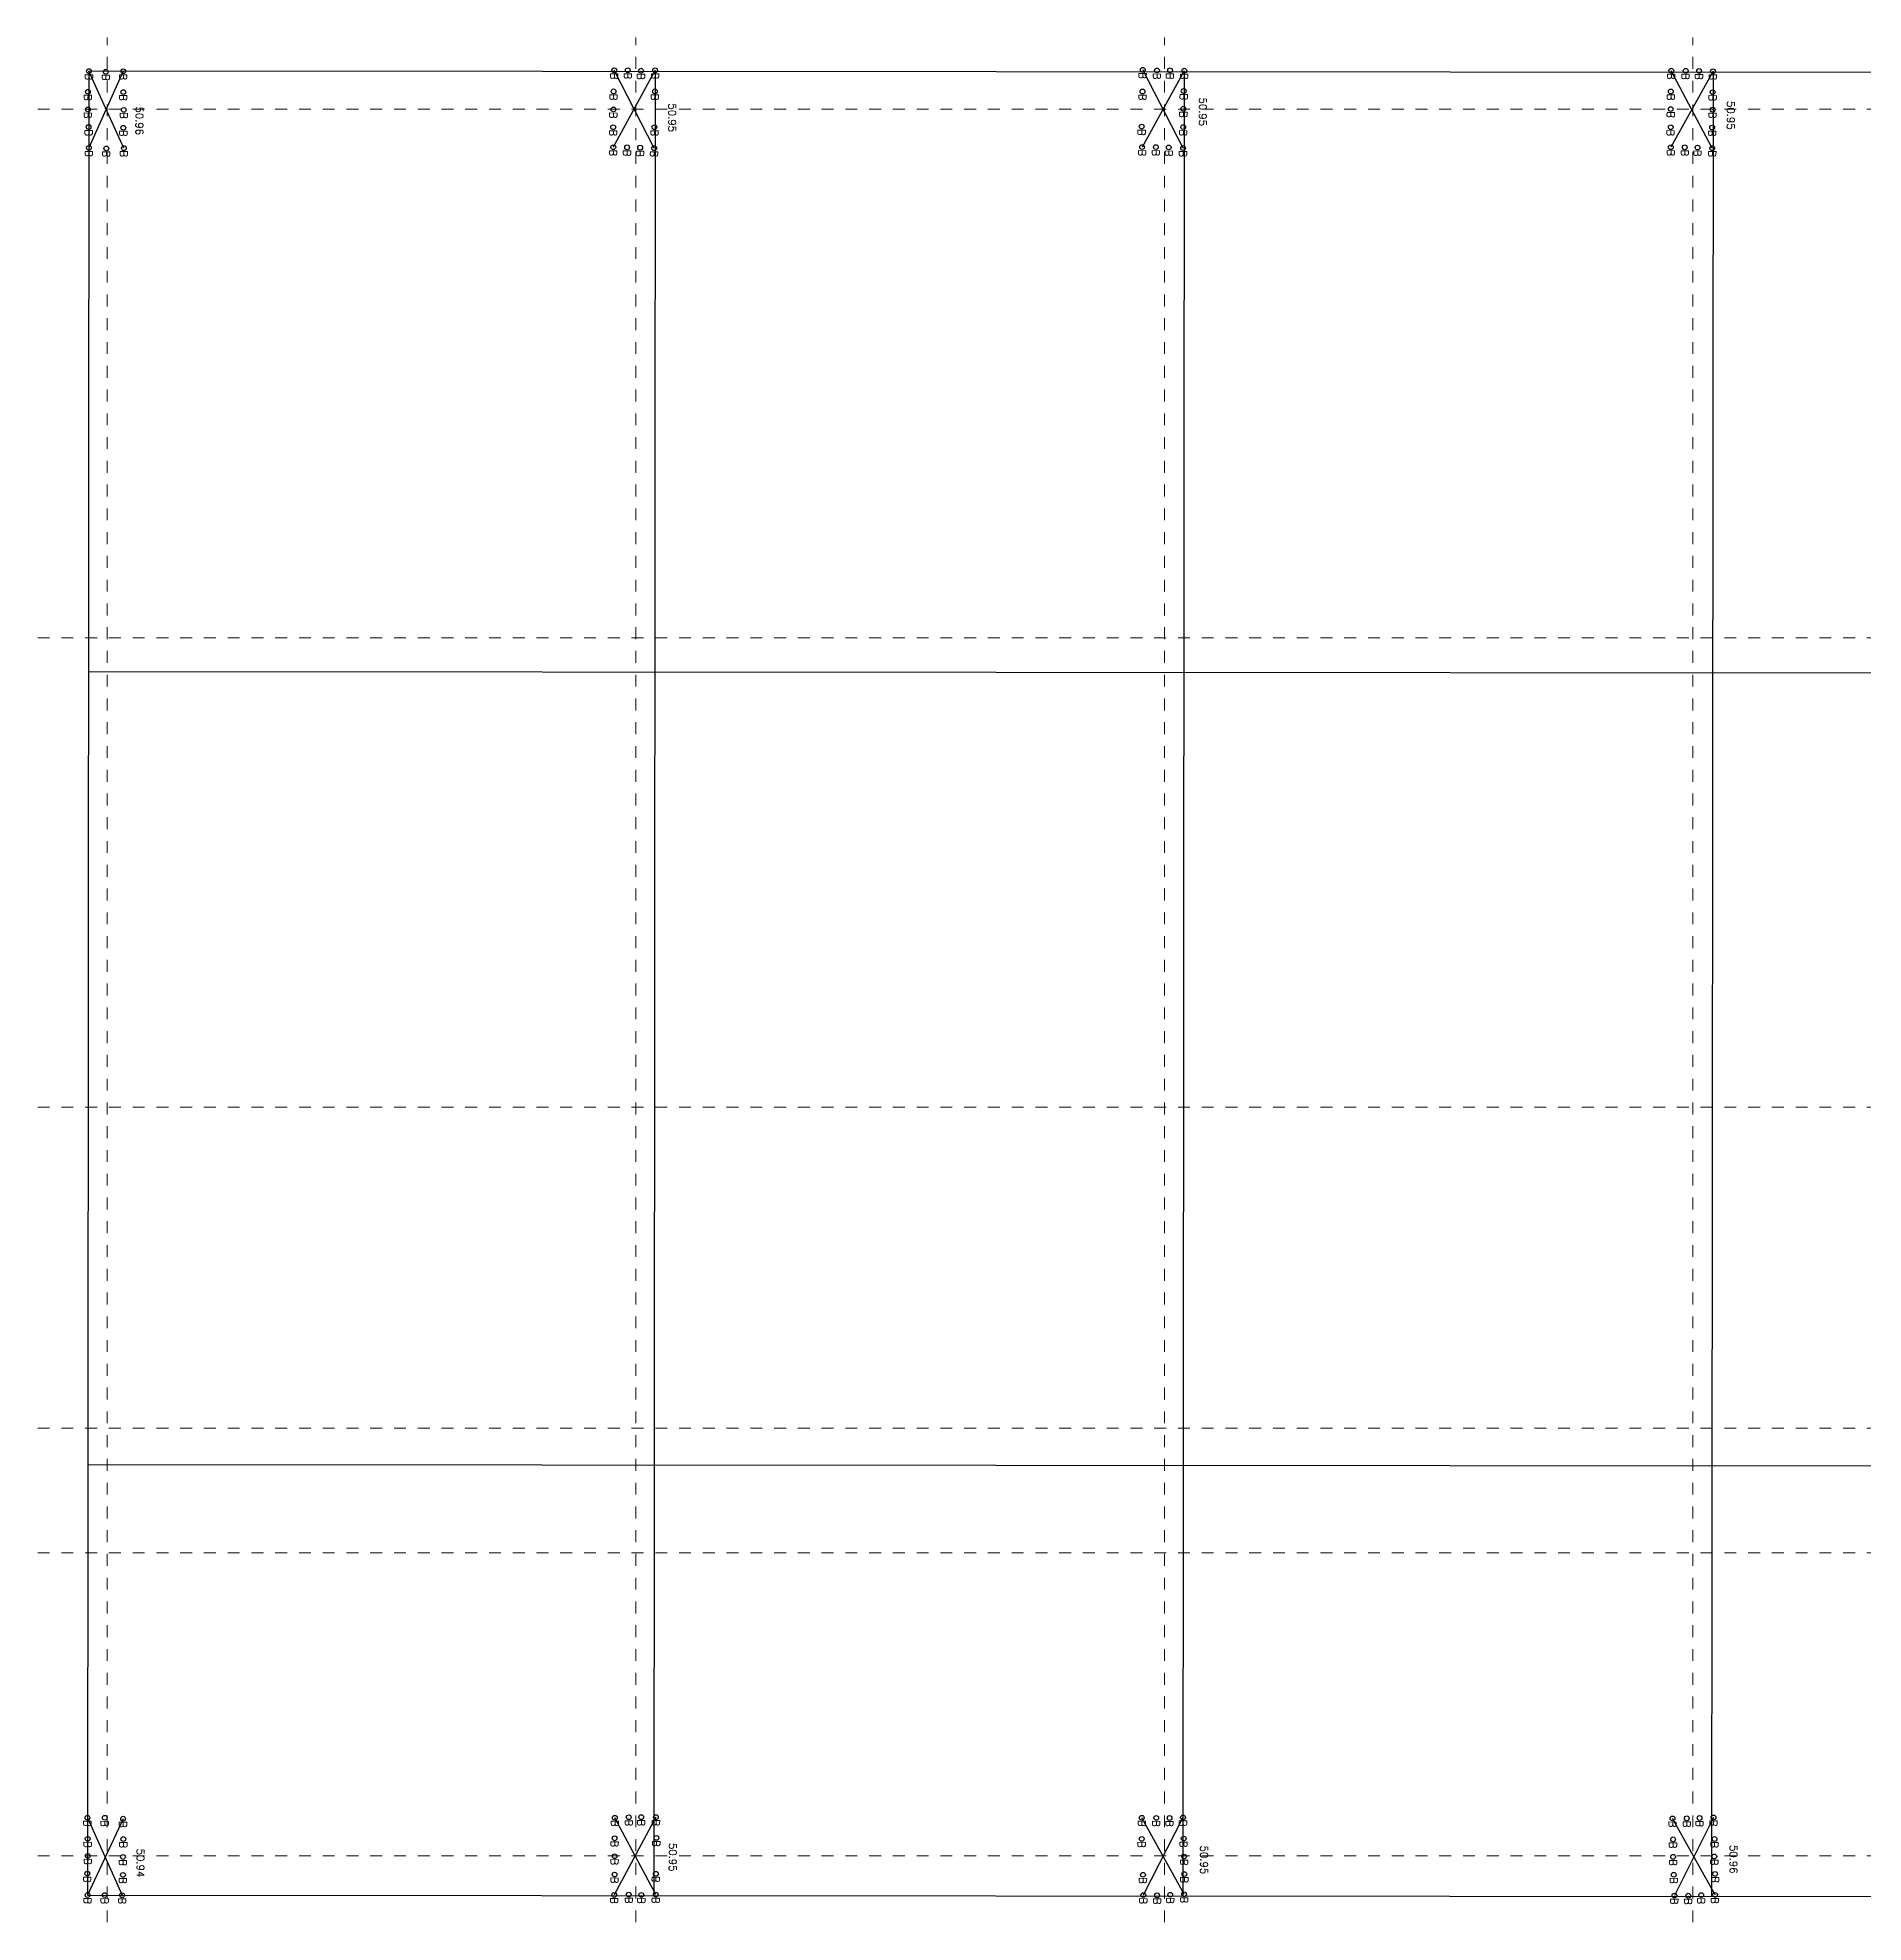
# Model space of a CAD drawing. Header units: metres. Extents: x -0.6 to 30.2, y -0.6 to 15.3.
# Drawn here: x -0.59 to 14.78, y -0.56 to 15.3 of the extents above; entities that cross this region are included whole.
import ezdxf

# ---------------------------------------------------------------- set-up
doc = ezdxf.new("R2010")
doc.units = ezdxf.units.M
doc.linetypes.add('XKITLINE03', pattern=[6, 3, -1, 1, -1])
for name, color, linetype in [('A', 7, 'Continuous'), ('HI', 3, 'Continuous'), ('My Draw', 6, 'Continuous'), ('V-NODE-TEXT', 11, 'Continuous')]:
    doc.layers.add(name, color=color, linetype=linetype)
doc.layers.add('S-GRID', color=1, linetype='Continuous', lineweight=0)
doc.styles.get("Standard").update_dxf_attribs({"font": 'simplex.shx'})

# ---------------------------------------------------------------- blocks, each defined once
blk = doc.blocks.new('Grid')
at = {"layer": 'S-GRID', "linetype": 'XKITLINE03', "lineweight": 0, "ltscale": 0.1}
for p, q in [((0, -56), (0, 1530.2)), ((445, -56), (445, 1530.2)), ((890, -56), (890, 1530.2)), ((1335, -56), (1335, 1530.2)), ((-58.5, 1470), (3015.4, 1470)), ((-58.5, 1025), (3015.4, 1025)), ((-58.5, 630), (3015.4, 630)), ((-58.5, 360), (3015.4, 360)), ((-58.5, 255), (3015.4, 255)), ((-58.5, 0), (3015.4, 0))]:
    blk.add_line(p, q, dxfattribs=at)

msp = doc.modelspace()

# ---------------------------------------------------------------- linework, layer by layer
at = {"color": 0, "linetype": 'ByBlock', "lineweight": -2, "transparency": 16777216}
for p, q in [((-0.153, 15.02), (-0.153, 15.02)), ((-0.012, 15.015), (-0.012, 15.015)), ((0.135, 15.019), (0.135, 15.019)), ((4.269, 15.027), (4.269, 15.027)), ((4.383, 15.028), (4.383, 15.028)), ((4.494, 15.024), (4.494, 15.024)), ((4.613, 15.028), (4.613, 15.028)), ((8.718, 15.031), (8.718, 15.031)), ((8.838, 15.026), (8.838, 15.026)), ((8.948, 15.027), (8.948, 15.027)), ((9.068, 15.024), (9.068, 15.024)), ((13.168, 15.024), (13.168, 15.024)), ((13.289, 15.023), (13.289, 15.023)), ((13.402, 15.022), (13.402, 15.022)), ((13.519, 15.019), (13.519, 15.019)), ((-0.162, 14.847), (-0.162, 14.847)), ((0.136, 14.844), (0.136, 14.844)), ((4.263, 14.85), (4.263, 14.85)), ((4.611, 14.85), (4.611, 14.85)), ((8.716, 14.849), (8.716, 14.849)), ((9.063, 14.853), (9.063, 14.853)), ((13.164, 14.849), (13.164, 14.849)), ((13.516, 14.843), (13.516, 14.843)), ((-0.162, 14.698), (-0.162, 14.698)), ((0.14, 14.694), (0.14, 14.694)), ((4.262, 14.698), (4.262, 14.698)), ((9.061, 14.704), (9.061, 14.704)), ((13.163, 14.701), (13.163, 14.701)), ((13.516, 14.696), (13.516, 14.696)), ((-0.156, 14.55), (-0.156, 14.55)), ((0.136, 14.544), (0.136, 14.544)), ((4.26, 14.548), (4.26, 14.548)), ((4.607, 14.548), (4.607, 14.548)), ((8.709, 14.553), (8.709, 14.553)), ((9.059, 14.549), (9.059, 14.549)), ((13.163, 14.548), (13.163, 14.548)), ((13.512, 14.545), (13.512, 14.545)), ((-0.154, 14.374), (-0.154, 14.374)), ((-0.007, 14.37), (-0.007, 14.37)), ((0.141, 14.372), (0.141, 14.372)), ((4.261, 14.38), (4.261, 14.38)), ((4.377, 14.379), (4.377, 14.379)), ((4.487, 14.376), (4.487, 14.376)), ((4.605, 14.372), (4.605, 14.372)), ((8.713, 14.381), (8.713, 14.381)), ((8.829, 14.381), (8.829, 14.381)), ((8.937, 14.378), (8.937, 14.378)), ((9.058, 14.373), (9.058, 14.373)), ((13.164, 14.38), (13.164, 14.38)), ((13.281, 14.379), (13.281, 14.379)), ((13.389, 14.377), (13.389, 14.377)), ((13.513, 14.372), (13.513, 14.372)), ((-0.166, 0.32), (-0.166, 0.32)), ((-0.02, 0.32), (-0.02, 0.32)), ((4.274, 0.32), (4.274, 0.32)), ((4.391, 0.324), (4.391, 0.324)), ((4.496, 0.325), (4.496, 0.325)), ((4.62, 0.325), (4.62, 0.325)), ((8.71, 0.32), (8.71, 0.32)), ((8.832, 0.319), (8.832, 0.319)), ((8.944, 0.318), (8.944, 0.318)), ((9.057, 0.322), (9.057, 0.322)), ((13.406, 0.318), (13.406, 0.318)), ((13.523, 0.323), (13.523, 0.323)), ((0.134, 0.312), (0.134, 0.312)), ((13.178, 0.314), (13.178, 0.314)), ((13.298, 0.315), (13.298, 0.315)), ((-0.164, 0.142), (-0.164, 0.142)), ((0.136, 0.141), (0.136, 0.141)), ((4.272, 0.147), (4.272, 0.147)), ((4.624, 0.15), (4.624, 0.15)), ((8.71, 0.142), (8.71, 0.142)), ((9.063, 0.145), (9.063, 0.145)), ((13.183, 0.138), (13.183, 0.138)), ((13.532, 0.141), (13.532, 0.141)), ((-0.167, -0.15), (-0.167, -0.15)), ((-0.163, -0.001), (-0.163, -0.001)), ((0.133, -0.01), (0.133, -0.01)), ((4.272, -0.004), (4.272, -0.004)), ((4.272, -0.158), (4.272, -0.158)), ((4.619, -0.151), (4.619, -0.151)), ((9.066, -0.007), (9.066, -0.007)), ((9.068, -0.154), (9.068, -0.154)), ((13.183, -0.009), (13.183, -0.009)), ((13.53, -0.006), (13.53, -0.006)), ((13.537, -0.153), (13.537, -0.153)), ((0.133, -0.161), (0.133, -0.161)), ((8.72, -0.16), (8.72, -0.16)), ((13.189, -0.16), (13.189, -0.16)), ((-0.165, -0.331), (-0.165, -0.331)), ((-0.021, -0.331), (-0.021, -0.331)), ((0.126, -0.332), (0.126, -0.332)), ((4.269, -0.33), (4.269, -0.33)), ((4.391, -0.327), (4.391, -0.327)), ((4.497, -0.329), (4.497, -0.329)), ((4.618, -0.327), (4.618, -0.327)), ((8.723, -0.331), (8.723, -0.331)), ((8.839, -0.333), (8.839, -0.333)), ((8.95, -0.328), (8.95, -0.328)), ((9.066, -0.324), (9.066, -0.324)), ((13.194, -0.335), (13.194, -0.335)), ((13.311, -0.336), (13.311, -0.336)), ((13.42, -0.331), (13.42, -0.331)), ((13.536, -0.329), (13.536, -0.329))]:
    msp.add_line(p, q, dxfattribs=at)
for centre in [(-0.153, 15.02), (-0.012, 15.015), (0.135, 15.019), (4.269, 15.027), (4.383, 15.028), (4.494, 15.024), (4.613, 15.028), (8.718, 15.031), (8.838, 15.026), (8.948, 15.027), (9.068, 15.024), (13.168, 15.024), (13.289, 15.023), (13.402, 15.022), (13.519, 15.019), (-0.162, 14.847), (0.136, 14.844), (4.263, 14.85), (4.611, 14.85), (8.716, 14.849), (9.063, 14.853), (13.164, 14.849), (13.516, 14.843), (-0.162, 14.698), (0.14, 14.694), (4.262, 14.698), (9.061, 14.704), (13.163, 14.701), (13.516, 14.696), (-0.156, 14.55), (0.136, 14.544), (4.26, 14.548), (4.607, 14.548), (8.709, 14.553), (9.059, 14.549), (13.163, 14.548), (13.512, 14.545), (-0.154, 14.374), (-0.007, 14.37), (0.141, 14.372), (4.261, 14.38), (4.377, 14.379), (4.487, 14.376), (4.605, 14.372), (8.713, 14.381), (8.829, 14.381), (8.937, 14.378), (9.058, 14.373), (13.164, 14.38), (13.281, 14.379), (13.389, 14.377), (13.513, 14.372), (-0.166, 0.32), (-0.02, 0.32), (0.134, 0.312), (4.274, 0.32), (4.391, 0.324), (4.496, 0.325), (4.62, 0.325), (8.71, 0.32), (8.832, 0.319), (8.944, 0.318), (9.057, 0.322), (13.178, 0.314), (13.298, 0.315), (13.406, 0.318), (13.523, 0.323), (-0.164, 0.142), (0.136, 0.141), (4.272, 0.147), (4.624, 0.15), (8.71, 0.142), (9.063, 0.145), (13.532, 0.141), (-0.163, -0.001), (0.133, -0.01), (4.272, -0.004), (9.066, -0.007), (13.183, 0.138), (13.183, -0.009), (13.53, -0.006), (-0.167, -0.15), (0.133, -0.161), (4.272, -0.158), (4.619, -0.151), (8.72, -0.16), (9.068, -0.154), (13.189, -0.16), (13.537, -0.153), (-0.165, -0.331), (-0.021, -0.331), (0.126, -0.332), (4.269, -0.33), (4.391, -0.327), (4.497, -0.329), (4.618, -0.327), (8.723, -0.331), (8.839, -0.333), (8.95, -0.328), (9.066, -0.324), (13.194, -0.335), (13.311, -0.336), (13.42, -0.331), (13.536, -0.329)]:
    msp.add_circle(centre, 0.02)
at = {"layer": 'A', "color": 8}
for p, q in [((-0.153, 15.02), (-0.165, -0.331)), ((29.775, 14.996), (-0.153, 15.02)), ((4.613, 15.016), (4.601, -0.335)), ((9.068, 15.012), (9.056, -0.338)), ((13.519, 15.009), (13.507, -0.342)), ((-0.157, 9.967), (29.771, 9.943)), ((-0.162, 3.293), (29.766, 3.27)), ((-0.165, -0.331), (29.763, -0.354))]:
    msp.add_line(p, q, dxfattribs=at)
at = {"layer": 'HI'}
for p, q in [((4.756, 14.768, 50.948), (4.756, 14.768, 50.948)), ((9.223, 14.818, 50.953), (9.223, 14.818, 50.953)), ((13.668, 14.788, 50.954), (13.668, 14.788, 50.954)), ((0.271, 14.742, 50.956), (0.271, 14.742, 50.956)), ((0.28, 0.079, 50.938), (0.28, 0.079, 50.938)), ((4.761, 0.127, 50.953), (4.761, 0.127, 50.953)), ((9.234, 0.105, 50.946), (9.234, 0.105, 50.946)), ((13.693, 0.11, 50.955), (13.693, 0.11, 50.955))]:
    msp.add_line(p, q, dxfattribs=at)
at = {"layer": 'My Draw'}
for p, q in [((0.135, 15.019), (-0.154, 14.374)), ((0.141, 14.372), (-0.153, 15.02)), ((4.613, 15.028), (4.261, 14.38)), ((4.605, 14.372), (4.269, 15.027)), ((9.068, 15.024), (8.713, 14.381)), ((9.058, 14.373), (8.718, 15.031)), ((13.519, 15.019), (13.164, 14.38)), ((13.513, 14.372), (13.168, 15.024)), ((-0.166, 0.32), (0.126, -0.332)), ((4.62, 0.325), (4.269, -0.33)), ((4.618, -0.327), (4.274, 0.32)), ((9.066, -0.324), (8.71, 0.32)), ((9.057, 0.322), (8.723, -0.331)), ((13.523, 0.323), (13.194, -0.335)), ((0.134, 0.312), (-0.165, -0.331)), ((13.536, -0.329), (13.178, 0.314))]:
    msp.add_line(p, q, dxfattribs=at)

# ---------------------------------------------------------------- block references
at = {"xscale": 0.01, "yscale": 0.01, "zscale": 0.01}
msp.add_blockref('Grid', (0, 0), dxfattribs=at)

# ---------------------------------------------------------------- texts
at = {"layer": 'HI'}
for s, p in [('50.95', (9.192, 14.799, 50.953)), ('50.95', (13.637, 14.769, 50.954)), ('50.96', (0.24, 14.723, 50.956)), ('50.95', (4.725, 14.749, 50.948)), ('50.94', (0.249, 0.06, 50.938)), ('50.95', (4.73, 0.108, 50.953)), ('50.95', (9.203, 0.086, 50.946)), ('50.96', (13.661, 0.091, 50.955))]:
    msp.add_text(s, height=0.0625, rotation=269.9551, dxfattribs=at).set_placement(p)
at = {"layer": 'V-NODE-TEXT'}
for p in [(-0.184, 15.001), (-0.043, 14.997), (0.104, 15.001), (4.238, 15.008), (4.352, 15.009), (4.463, 15.005), (4.582, 15.009), (8.686, 15.012), (8.806, 15.007), (8.916, 15.008), (9.036, 15.006), (13.136, 15.006), (13.257, 15.005), (13.37, 15.004), (13.487, 15.001), (-0.194, 14.828), (0.104, 14.826), (4.231, 14.831), (4.579, 14.831), (8.685, 14.83), (9.032, 14.834), (13.133, 14.831), (13.485, 14.825), (-0.193, 14.679), (0.109, 14.676), (4.23, 14.679), (9.029, 14.685), (13.132, 14.683), (13.484, 14.678), (-0.187, 14.531), (0.105, 14.526), (4.229, 14.529), (4.576, 14.529), (8.678, 14.534), (9.028, 14.53), (13.131, 14.53), (13.48, 14.527), (-0.186, 14.355), (-0.039, 14.352), (0.109, 14.354), (4.229, 14.361), (4.345, 14.36), (4.455, 14.357), (4.573, 14.353), (8.682, 14.362), (8.798, 14.362), (8.906, 14.359), (9.026, 14.354), (13.133, 14.362), (13.25, 14.361), (13.358, 14.359), (13.482, 14.354), (-0.198, 0.302), (-0.052, 0.301), (0.102, 0.293), (4.243, 0.302), (4.36, 0.306), (4.465, 0.307), (4.589, 0.307), (8.679, 0.302), (8.801, 0.301), (8.913, 0.3), (9.026, 0.304), (13.147, 0.295), (13.267, 0.296), (13.375, 0.299), (13.492, 0.304), (-0.195, 0.124), (0.105, 0.122), (4.241, 0.129), (4.592, 0.132), (8.678, 0.124), (9.031, 0.126), (13.151, 0.119), (13.5, 0.122), (-0.194, -0.019), (0.101, -0.029), (4.241, -0.022), (9.035, -0.026), (13.152, -0.028), (13.499, -0.025), (-0.199, -0.168), (0.101, -0.18), (4.24, -0.176), (4.587, -0.169), (8.689, -0.179), (9.037, -0.173), (13.158, -0.179), (13.506, -0.172), (-0.196, -0.349), (-0.052, -0.35), (0.095, -0.351), (4.238, -0.348), (4.36, -0.345), (4.466, -0.347), (4.587, -0.345), (8.692, -0.35), (8.808, -0.352), (8.919, -0.347), (9.035, -0.343), (13.162, -0.354), (13.279, -0.355), (13.388, -0.35), (13.504, -0.348)]:
    msp.add_text('B', height=0.0625, rotation=269.4956, dxfattribs=at).set_placement(p)

doc.saveas('drawing.dxf')
